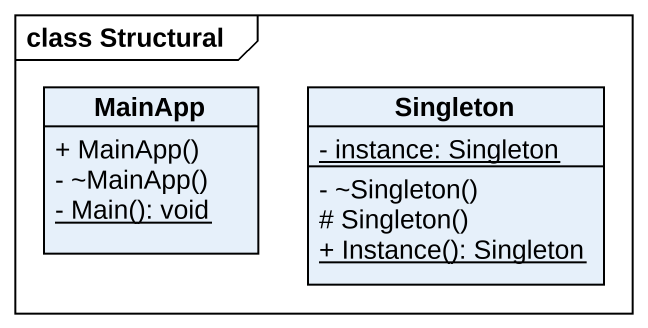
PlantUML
@startuml
mainframe class Structural
hide circle
hide empty members
skinparam classAttributeIconSize 0
class MainApp {
  + MainApp()
  - ~MainApp()
  {static} - Main(): void
}
class Singleton {
  {static} - instance: Singleton
  - ~Singleton()
  # Singleton()
  {static} + Instance(): Singleton
}
@enduml
